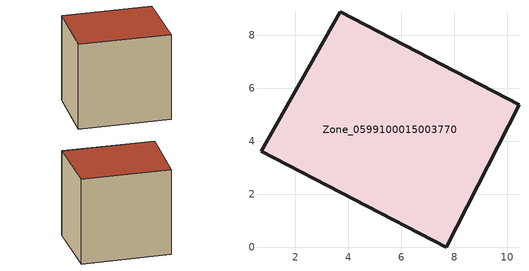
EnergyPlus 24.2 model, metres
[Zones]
Zone_0599100015003770
 floor ground (C_G): 3.7,8.89 10.44,5.39 7.68,0 0.71,3.63 z1.02
 wall outside (C_F): 0.71,3.63 7.68,0 10.44,5.39 3.7,8.89 0.71,3.63 z1.02:8.55
 roof outside (C_R): 3.7,8.89 0.71,3.63 7.68,0 10.44,5.39 z8.55
[BUILDING]
Pand.0599100015003770: North Axis=0; Terrain=City; Loads Convergence Tolerance Value=0.04; Temperature Convergence Tolerance Value=0.4; Solar Distribution=FullExterior; Maximum Number of Warmup Days=25; Minimum Number of Warmup Days=1
[Site:Location]
Rotterdam.The.Hague.AP_ZH_NLD Design_Conditions: Latitude=51.96; Longitude=4.45; Time Zone=1; Elevation=-4.5
[SITE:GROUNDTEMPERATURE:BUILDINGSURFACE]
18, 18, 18, 18, 18, 18, 18, 18, 18, 18, 18, 18
[MATERIAL] Thermal Absorptance=0.9; Solar Absorptance=0.7; Visible Absorptance=0.7
Name | Roughness | Thickness | Conductivity | Density | Specific Heat
G.TC.1946-1964 | MediumSmooth | 0.15 | 1 | 540 | 1210
F.TC.1946-1964 | Rough | 0.3 | 0.857143 | 1920 | 840
R.TC.1946-1964 | MediumRough | 0.2 | 0.235294 | 1500 | 1000
[CONSTRUCTION]
C_G: G.TC.1946-1964
C_F: F.TC.1946-1964
C_R: R.TC.1946-1964
[ZONE]
Zone_0599100015003770: Type=1; Multiplier=1; Ceiling Height=Autocalculate; Volume=Autocalculate; Floor Area=autocalculate; Part of Total Floor Area=Yes
[ZONEINFILTRATION:DESIGNFLOWRATE]
Infil_Zone_0599100015003770: Zone or ZoneList or Space or SpaceList=Zone_0599100015003770; Schedule=AlwaysOn; Design Flow Rate Calculation Method=Flow/Area; Flow Rate per Floor Area=0.003; Constant Term Coefficient=1; Temperature Term Coefficient=0; Velocity Term Coefficient=0; Velocity Squared Term Coefficient=0
[HVACTEMPLATE:ZONE:IDEALLOADSAIRSYSTEM]
Zone_0599100015003770: Maximum Heating Supply Air Temperature=50; Minimum Cooling Supply Air Temperature=13; Maximum Heating Supply Air Humidity Ratio=0.0156; Minimum Cooling Supply Air Humidity Ratio=0.0077; Heating Limit=NoLimit; Cooling Limit=NoLimit; Dehumidification Control Type=ConstantSensibleHeatRatio; Cooling Sensible Heat Ratio=0.7; Dehumidification Setpoint=60; Humidification Control Type=None; Humidification Setpoint=30; Outdoor Air Method=None; Outdoor Air Flow Rate per Person=0.00944; Outdoor Air Flow Rate per Zone Floor Area=0; Outdoor Air Flow Rate per Zone=0; Demand Controlled Ventilation Type=None; Outdoor Air Economizer Type=NoEconomizer; Heat Recovery Type=None; Sensible Heat Recovery Effectiveness=0.7; Latent Heat Recovery Effectiveness=0.65
[ZONECONTROL:THERMOSTAT]
ThermostatControl_Zone_0599100015003770: Zone or ZoneList=Zone_0599100015003770; Control Type Schedule=DualSetpointControlType; Control 1=Thermostat_Zone_0599100015003770; Temperature Difference Between Cutout And Setpoint=0
[THERMOSTATSETPOINT:DUALSETPOINT]
Thermostat_Zone_0599100015003770: Heating Setpoint Temperature Schedule=HeatingSetpoint_Zone_0599100015003770; Cooling Setpoint Temperature Schedule=CoolingSetpoint_Zone_0599100015003770
[SCHEDULE:COMPACT]
HeatingSetpoint_Zone_0599100015003770: Through: 12/31, For: AllDays, Until: 24:00, 21
CoolingSetpoint_Zone_0599100015003770: Through: 12/31, For: AllDays, Until: 24:00, 24
DualSetpointControlType: Through: 12/31, For: AllDays, Until: 24:00, 4
AlwaysOn: Through: 12/31, For: AllDays, Until: 24:00, 1
